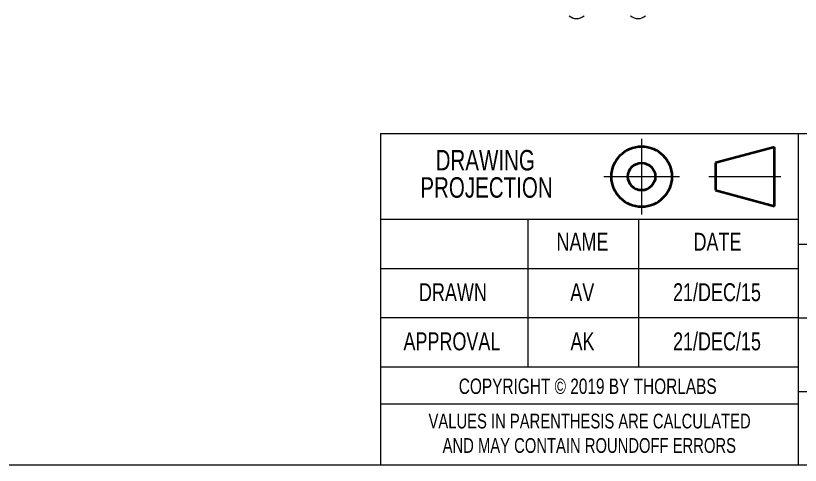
# Model space of a CAD drawing. Header units: inches. Extents: x 0.1 to 10.9, y 0.1 to 8.4.
# Drawn here: x 5.255 to 8.448, y 0.06 to 1.89 of the extents above; entities that cross this region are included whole.
import ezdxf

# ---------------------------------------------------------------- set-up
doc = ezdxf.new("R2010")
doc.units = ezdxf.units.IN
doc.header["$MEASUREMENT"] = 0
doc.header["$PDSIZE"] = -1
doc.linetypes.add('CENTERX2', pattern=[0.8, 0.5, -0.1, 0.1, -0.1])
doc.styles.add('SLDTEXTSTYLE0', font='TXT', dxfattribs={"width": 0.75})

# ---------------------------------------------------------------- blocks, each defined once
blk = doc.blocks.new('Third Angle Projection Block')
at = {"color": 7, "linetype": 'CENTERX2', "lineweight": 18}
for p, q in [((3.9951, 0.9376), (3.9951, 0.5538)), ((3.8033, 0.7457), (4.187, 0.7457)), ((4.3361, 0.7457), (4.7029, 0.7457))]:
    blk.add_line(p, q, dxfattribs=at)
at = {"color": 7, "linetype": 'Continuous', "lineweight": 35}
for p, q in [((4.6701, 0.8957), (4.3701, 0.8153)), ((4.6701, 0.5957), (4.6701, 0.8957)), ((4.3701, 0.8153), (4.3701, 0.6761)), ((4.3701, 0.6761), (4.6701, 0.5957))]:
    blk.add_line(p, q, dxfattribs=at)
for radius in [0.1536, 0.0696]:
    blk.add_circle((3.9951, 0.7457), radius, dxfattribs=at)
at = {"color": 7, "linetype": 'Continuous', "lineweight": 0}
blk.add_point((3.9951, 0.7457), dxfattribs=at)

msp = doc.modelspace()

# ---------------------------------------------------------------- linework, layer by layer
at = {"color": 7, "linetype": 'Continuous', "lineweight": 18}
for p, q in [((6.74, 1.41), (6.74, 0.06)), ((6.74, 1.41), (10.94, 1.41)), ((8.44, 1.41), (8.44, 0.06)), ((8.44, 1.06), (6.74, 1.06)), ((7.34, 1.06), (7.34, 0.46)), ((7.79, 1.06), (7.79, 0.46)), ((8.44, 0.96), (10.94, 0.96)), ((8.44, 0.86), (6.74, 0.86)), ((8.44, 0.66), (6.74, 0.66)), ((8.44, 0.66), (10.94, 0.66)), ((8.44, 0.46), (6.74, 0.46)), ((8.44, 0.36), (10.94, 0.36)), ((6.74, 0.31), (8.44, 0.31)), ((10.94, 0.06), (0.06, 0.06))]:
    msp.add_line(p, q, dxfattribs=at)
for centre in [(7.5378, 1.9234), (7.7878, 1.9234)]:
    msp.add_arc(centre, 0.045, 227.5425, 312.4575, dxfattribs=at)

# ---------------------------------------------------------------- block references
at = {"color": 7, "linetype": 'Continuous', "xscale": 0.8, "yscale": 0.8, "zscale": 0.8}
msp.add_blockref('Third Angle Projection Block', (4.6064, 0.6385), dxfattribs=at)

# ---------------------------------------------------------------- texts
at = {"color": 7, "linetype": 'Continuous', "lineweight": 0, "attachment_point": 2, "style": 'SLDTEXTSTYLE0'}
for s, insert, char_height in [('DRAWING', (7.1662, 1.3437), 0.08333), ('PROJECTION', (7.1712, 1.2326), 0.08333), ('NAME', (7.5618, 1.0064), 0.07292), ('DATE', (8.1111, 1.0064), 0.07292), ('DRAWN', (7.0346, 0.8011), 0.07292), ('AV', (7.5609, 0.8011), 0.07292), ('21/DEC/15', (8.1091, 0.8011), 0.07292), ('APPROVAL', (7.0305, 0.6011), 0.07292), ('AK', (7.5618, 0.6011), 0.07292), ('21/DEC/15', (8.1091, 0.6011), 0.07292), ('COPYRIGHT © 2019 BY THORLABS', (7.5831, 0.413), 0.0625), ('VALUES IN PARENTHESIS ARE CALCULATED', (7.5907, 0.2701), 0.06), ('AND MAY CONTAIN ROUNDOFF ERRORS', (7.5895, 0.1707), 0.06)]:
    msp.add_mtext(s, dxfattribs=dict(at, insert=insert, char_height=char_height))

doc.saveas('drawing.dxf')
